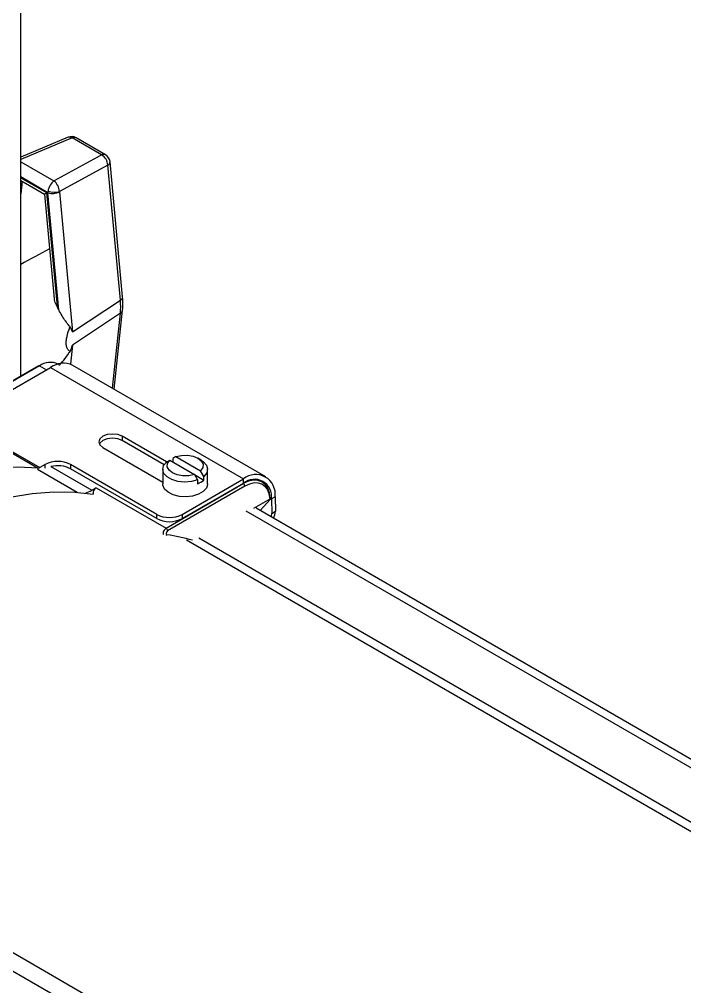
# Model space of a CAD drawing. Extents: x 7 to 135, y 1 to 99.
# Drawn here: x 21.01 to 25.64, y 79.51 to 86.24 of the extents above; entities that cross this region are included whole.
import ezdxf

# ---------------------------------------------------------------- set-up
doc = ezdxf.new("R2010")
doc.units = 0
doc.header["$MEASUREMENT"] = 0
doc.layers.add('OBJECT', color=7, linetype='CONTINUOUS')

msp = doc.modelspace()

# ---------------------------------------------------------------- linework, layer by layer
at = {"layer": 'OBJECT'}
for p, q in [((21.0181, 83.7609), (21.0181, 88.9184)), ((21.3488, 85.4232), (21.0181, 85.2856)), ((21.3766, 85.4186), (21.0181, 85.2693)), ((21.5819, 85.3001), (21.3766, 85.4186)), ((21.6093, 85.3012), (21.404, 85.4197)), ((21.2497, 85.1194), (21.5819, 85.3001)), ((21.0181, 85.2531), (21.2497, 85.1194)), ((21.6249, 85.2293), (21.2875, 85.0458)), ((21.7126, 84.2898), (21.6249, 85.2293)), ((21.728, 84.3133), (21.6402, 85.2529)), ((21.2074, 85.0375), (21.0181, 85.1468)), ((21.0181, 85.1412), (21.1972, 85.0378)), ((21.0181, 85.1226), (21.184, 85.0268)), ((21.0274, 85.1172), (21.0181, 85.0284)), ((21.184, 85.0269), (21.252, 84.2984)), ((21.1972, 85.0378), (21.2712, 84.245)), ((21.2835, 84.2216), (21.2074, 85.0375)), ((21.2875, 85.0444), (21.3787, 84.0678)), ((21.3787, 84.0678), (21.7126, 84.2898)), ((21.6702, 83.6685), (21.7279, 84.2203)), ((21.7126, 84.1975), (21.3787, 83.9756)), ((21.658, 83.6755), (21.7126, 84.1975)), ((21.3787, 83.9756), (21.3648, 83.8428)), ((21.141, 83.8319), (20.4822, 83.4516)), ((21.1485, 83.8311), (20.4906, 83.4513)), ((20.5853, 83.4497), (21.2256, 83.8193)), ((21.1485, 83.8311), (21.1973, 83.803)), ((21.2256, 83.8193), (22.5691, 83.0437)), ((21.2803, 83.843), (21.2785, 83.844)), ((22.7256, 83.0592), (21.3821, 83.8348)), ((20.574, 83.4466), (21.1397, 83.1201)), ((20.5853, 83.4497), (21.151, 83.1231)), ((22.034, 83.1621), (21.7246, 83.3408)), ((21.7246, 83.3408), (21.7246, 83.3114)), ((21.5902, 83.2632), (22.0075, 83.0224)), ((22.0168, 83.1427), (21.7246, 83.3114)), ((22.0998, 83.1995), (22.0773, 83.1872)), ((22.0998, 83.1995), (22.2714, 83.1004)), ((21.1879, 83.1444), (21.151, 83.1231)), ((21.1879, 83.1188), (21.1879, 83.1444)), ((21.2283, 83.1306), (21.5143, 82.9655)), ((21.9657, 82.7974), (21.3647, 83.1444)), ((21.3647, 83.1444), (21.3647, 83.115)), ((22.0335, 83.1618), (22.056, 83.1742)), ((22.056, 83.1742), (22.2276, 83.0751)), ((22.0773, 83.1872), (22.0773, 83.1619)), ((22.2742, 83.1758), (22.2523, 83.1884)), ((21.4119, 82.9505), (21.1344, 83.1107)), ((21.9657, 82.7681), (21.3647, 83.115)), ((22.0075, 83.112), (22.0075, 83.0097)), ((22.2276, 83.0751), (22.2501, 83.0368)), ((22.228, 83.0745), (22.2939, 83.0364)), ((22.2939, 83.0621), (22.2714, 83.1004)), ((22.2939, 83.0364), (22.2939, 83.0621)), ((22.32, 83.0097), (22.32, 83.112)), ((22.0308, 82.7009), (22.5686, 83.0113)), ((22.5792, 82.9932), (22.0414, 82.6827)), ((22.1425, 82.7974), (22.5691, 83.0437)), ((22.1425, 82.7681), (22.5691, 83.0143)), ((22.2501, 83.0368), (22.2501, 83.0111)), ((22.5662, 83.0127), (22.5686, 83.0113)), ((22.5691, 83.0143), (22.5691, 83.0437)), ((22.6994, 83.0237), (22.6709, 83.0401)), ((21.5143, 82.9655), (21.5434, 82.9823)), ((21.5434, 82.9823), (22.0308, 82.7009)), ((22.6414, 82.8395), (22.7548, 82.905)), ((22.7556, 82.9003), (22.6858, 82.8245)), ((22.7552, 82.9108), (22.7649, 82.9052)), ((22.7904, 82.9204), (22.7649, 82.9052)), ((22.7649, 82.9052), (22.7665, 82.8033)), ((22.7904, 82.9204), (22.7919, 82.8185)), ((21.9657, 82.7681), (21.9657, 82.7974)), ((22.1425, 82.7974), (22.1425, 82.7681)), ((22.5858, 82.8228), (32.5613, 77.0641)), ((32.8891, 76.934), (22.6573, 82.8407)), ((22.7665, 82.8033), (22.7919, 82.8185)), ((22.1724, 82.6191), (31.9868, 76.9533)), ((22.2589, 82.6341), (32.0689, 76.9709)), ((19.0765, 80.8348), (29.3657, 74.8949)), ((18.9982, 80.7517), (28.7422, 75.1267))]:
    msp.add_line(p, q, dxfattribs=at)
at = {"layer": 'OBJECT', "flags": 128}
for points in [[(21.7246, 83.3408), (21.6938, 83.3527), (21.6574, 83.3568), (21.6211, 83.3527), (21.5902, 83.3408), (21.5696, 83.323), (21.5624, 83.302), (21.5696, 83.281), (21.5902, 83.2632)], [(21.7246, 83.3114), (21.6938, 83.3233), (21.6574, 83.3274), (21.6211, 83.3233), (21.5902, 83.3114), (21.5696, 83.2936), (21.5659, 83.2873)], [(22.0998, 83.1995), (22.1382, 83.2081), (22.1793, 83.209), (22.2188, 83.2022), (22.2523, 83.1884), (22.2762, 83.1691), (22.288, 83.1463), (22.2863, 83.1226), (22.2714, 83.1004)], [(22.2501, 83.0368), (22.207, 83.0253), (22.16, 83.0218), (22.1133, 83.0266), (22.0713, 83.0393), (22.0377, 83.0586), (22.0158, 83.0829), (22.0075, 83.1098), (22.0136, 83.137), (22.0335, 83.1618)], [(22.2276, 83.0751), (22.1892, 83.0665), (22.1481, 83.0656), (22.1086, 83.0724), (22.0751, 83.0862), (22.0512, 83.1055), (22.0394, 83.1283), (22.0411, 83.152), (22.056, 83.1742)], [(22.2742, 83.1758), (22.2897, 83.1654), (22.3116, 83.1411), (22.3199, 83.1141), (22.3138, 83.087), (22.2939, 83.0621)], [(21.1397, 83.1201), (20.998, 83.1254), (20.852, 83.1181), (20.7021, 83.0982), (20.549, 83.0656), (20.3933, 83.0207), (20.2354, 82.9634), (20.0761, 82.894), (19.9158, 82.8128), (19.7553, 82.7202), (19.595, 82.6163), (19.4357, 82.5017), (19.2778, 82.3767), (19.1221, 82.2419), (18.969, 82.0977), (18.8191, 81.9446), (18.6731, 81.7833), (18.5314, 81.6143)], [(22.32, 83.0097), (22.3198, 83.0063), (22.3112, 82.9799), (22.2894, 82.9562), (22.2565, 82.9371), (22.2153, 82.9246), (22.1695, 82.9196), (22.1233, 82.9226), (22.0806, 82.9333), (22.0453, 82.9509), (22.0205, 82.9736), (22.0084, 82.9996), (22.0075, 83.0097)], [(18.7446, 81.3426), (18.8598, 81.4874), (19.007, 81.6597), (19.1587, 81.8237), (19.3142, 81.9787), (19.473, 82.124), (19.6344, 82.2592), (19.7978, 82.3837), (19.9626, 82.4969), (20.1279, 82.5984), (20.2933, 82.6878), (20.4581, 82.7648), (20.6215, 82.829), (20.7829, 82.8802), (20.9417, 82.9182), (21.0972, 82.9428), (21.2489, 82.954), (21.3961, 82.9516), (21.5229, 82.9381)], [(22.764, 82.7791), (22.7651, 82.7845), (22.7665, 82.8033)]]:
    msp.add_lwpolyline(points, dxfattribs=at)
at = {"layer": 'OBJECT'}
for centre, radius, start, end in [((21.3728, 85.3655), 0.0625, 60.00269, 112.59898), ((21.3583, 85.3946), 0.0301, 52.6095, 108.49294), ((21.3913, 85.3935), 0.0291, 64.10679, 120.34545), ((21.5966, 85.275), 0.0291, 64.10679, 120.34545), ((21.5383, 85.2252), 0.0867, 2.73606, 59.84349), ((21.578, 85.2471), 0.0625, 5.33304, 60.00269), ((21.6142, 85.253), 0.026, 294.22441, 359.61046), ((21.2403, 85.125), 0.0934, 249.37524, 300.3749), ((21.252, 85.1651), 0.1245, 249.36113, 286.55176), ((21.7019, 84.3135), 0.026, 294.22719, 359.60963), ((20.7052, 83.9323), 0.6466, 26.57146, 28.91483), ((21.6965, 84.2248), 0.0317, 300.49222, 351.82825), ((21.1441, 83.825), 0.00754, 54.37977, 114.30765), ((21.2244, 83.7275), 0.1284, 65.08647, 126.22398), ((21.3165, 83.6995), 0.1504, 64.12744, 127.18293), ((21.2763, 82.9738), 0.1921, 62.60961, 117.39032), ((21.2755, 82.9395), 0.1969, 63.06986, 103.87688), ((21.1404, 83.1397), 0.0197, 267.90563, 302.31501), ((22.6555, 82.9386), 0.1361, 352.28444, 129.43675), ((22.1998, 83.1488), 0.1466, 290.05358, 309.94104), ((22.5561, 82.9919), 0.0231, 3.2305, 57.34775), ((22.6456, 82.9213), 0.1204, 352.2845, 129.43672), ((21.4186, 83.1272), 0.1879, 284.75871, 300.61682), ((21.5647, 82.9455), 0.0425, 120.14717, 190.06409), ((22.7498, 82.8977), 0.0115, 48.61086, 61.25022), ((22.0541, 82.968), 0.1921, 242.60961, 297.39032), ((22.7212, 82.8135), 0.0709, 323.23628, 4.06251), ((22.0541, 82.9386), 0.1921, 242.60961, 297.39032), ((22.0184, 82.6814), 0.0231, 3.2305, 57.34775), ((22.0212, 82.6617), 0.0158, 309.86051, 338.87516)]:
    msp.add_arc(centre, radius, start, end, dxfattribs=at)
for centre, major_axis, ratio, start_param, end_param in [((21.2458, 85.0663), (0.0264, 0.0568), 0.494733, 0.654186, 2.106125), ((21.2458, 85.0663), (-0.0242, 0.0579), 0.586383, 4.118914, 5.570853), ((21.2361, 85.0602), (0.0521, 0.0334), 0.049063, 2.381469, 3.116237), ((21.2512, 85.0633), (0.0302, 0.0547), 0.580255, 2.138818, 2.344941), ((21.2924, 85.0476), (0.00266, 0.00708), 0.592096, 2.05235, 2.258474), ((23.6026, 85.605), (4.0542, 2.011), 0.053878, 2.172204, 2.235026), ((21.3576, 84.445), (-0.2542, 0.4311), 0.582405, 3.807567, 4.033905), ((22.5716, 82.7973), (0.1267, 0.227), 0.586796, 5.509472, 7.060003), ((22.5822, 82.7914), (0.1192, 0.2141), 0.587367, 5.557536, 7.059464), ((22.745, 82.8942), (0.0145, 0.0123), 0.149888, 5.398152, 5.850077), ((22.031, 82.676), (0.015, 0.0264), 0.582463, 0.780816, 2.658671), ((22.0416, 82.67), (0.0075, 0.0135), 0.587367, 0.776279, 3.355627), ((20.6654, 79.2361), (1.8198, 3.2674), 0.587367, 0.133422, 0.214034)]:
    msp.add_ellipse(centre, major_axis=major_axis, ratio=ratio, start_param=start_param, end_param=end_param, dxfattribs=at)
for points, knots in [([(21.2712, 84.245), (21.2646, 84.2575), (21.2553, 84.2752), (21.2531, 84.2933), (21.2525, 84.2985)], [0, 0, 0, 0, 0.711482, 1, 1, 1, 1]), ([(21.7279, 84.2203), (21.7286, 84.2278), (21.7313, 84.2576), (21.7294, 84.2895), (21.728, 84.3133)], [0, 0, 0, 0, 0.251372, 1, 1, 1, 1]), ([(21.3624, 84.1034), (21.3536, 84.1138), (21.3287, 84.1436), (21.3014, 84.1869), (21.2854, 84.218), (21.2835, 84.2216)], [0, 0, 0, 0, 0.324578, 0.922744, 1, 1, 1, 1]), ([(21.3624, 83.9323), (21.3569, 83.9357), (21.3484, 83.9408), (21.3392, 83.9569), (21.334, 83.9779), (21.335, 84.0071), (21.3426, 84.0487), (21.3532, 84.0805), (21.362, 84.1023), (21.3624, 84.1034)], [0, 0, 0, 0, 0.1904566, 0.2931938, 0.4466015, 0.600717, 0.707922, 0.9855313, 1, 1, 1, 1]), ([(21.3787, 84.0678), (21.3786, 84.068), (21.3737, 84.0796), (21.368, 84.0916), (21.3624, 84.1034)], [0, 0, 0, 0, 0.017279, 1, 1, 1, 1]), ([(21.3624, 83.9323), (21.368, 83.9463), (21.3737, 83.9605), (21.3786, 83.9753), (21.3787, 83.9756)], [0, 0, 0, 0, 0.982721, 1, 1, 1, 1]), ([(21.2835, 83.8356), (21.2952, 83.8466), (21.319, 83.8691), (21.3446, 83.9072), (21.3604, 83.9294), (21.3624, 83.9323)], [0, 0, 0, 0, 0.454626, 0.927987, 1, 1, 1, 1]), ([(22.7589, 82.9045), (22.7593, 82.9053), (22.7599, 82.9066), (22.7586, 82.9068), (22.757, 82.9062), (22.7555, 82.9054), (22.7548, 82.905)], [0, 0, 0, 0, 0.45219, 0.67395, 0.857732, 1, 1, 1, 1])]:
    msp.add_open_spline(points, degree=3, knots=knots, dxfattribs=at)

doc.saveas('drawing.dxf')
